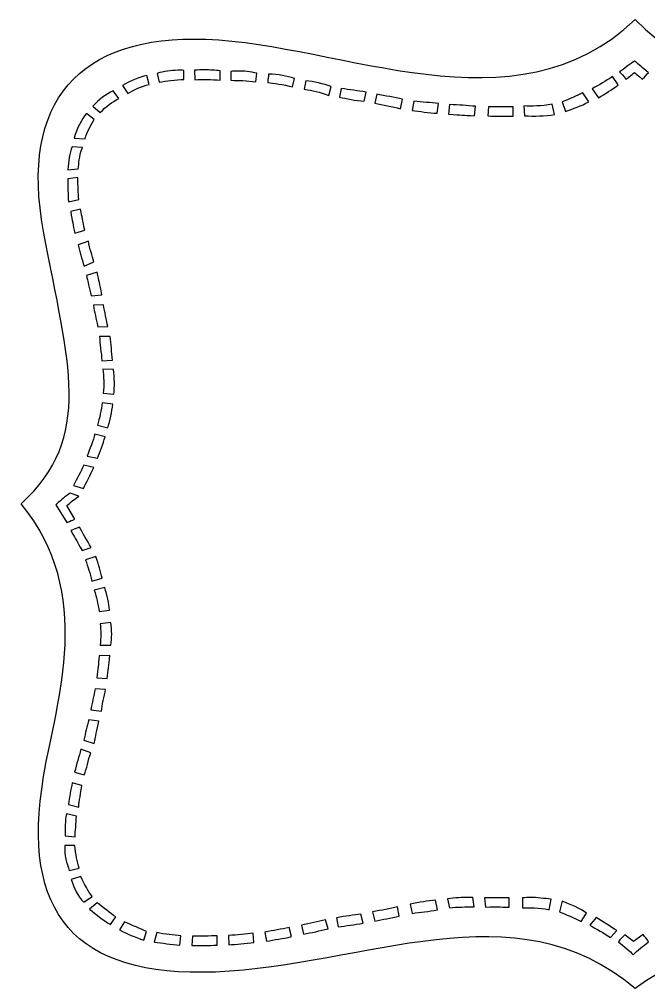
# Model space of a CAD drawing. Header units: centimetres. Extents: x -12.9 to 10.4, y -8.4 to 10.
# Drawn here: x -12.89 to -0.96, y -8.41 to 9.97 of the extents above; entities that cross this region are included whole.
import ezdxf

# ---------------------------------------------------------------- set-up
doc = ezdxf.new("R2010")
doc.units = ezdxf.units.CM
doc.header["$MEASUREMENT"] = 0
doc.layers.add('Layer 1', color=7, linetype='Continuous')

msp = doc.modelspace()

# ---------------------------------------------------------------- linework, layer by layer
at = {"layer": 'Layer 1', "color": 9}
for points, knots in [([(-1.21238, 9.97083), (-3.49699, 7.78265), (-6.78447, 9.50516), (-9.35245, 9.59463), (-9.35245, 9.59463), (-11.76101, 9.67855), (-12.89164, 8.41602), (-12.43237, 5.94751), (-12.43237, 5.94751), (-11.96267, 3.42296), (-11.46912, 2.05932), (-12.85984, 0.77904), (-12.85984, 0.77904), (-11.45423, -0.9263), (-12.18319, -2.91496), (-12.43237, -4.39191), (-12.43237, -4.39191), (-12.86896, -6.97967), (-11.84578, -8.2023), (-9.16973, -8.09938), (-9.16973, -8.09938), (-6.34489, -7.99074), (-3.49994, -6.47103), (-1.21238, -8.4144), (-1.21238, -8.4144), (1.02731, -6.6942), (4.36653, -8.12688), (6.92686, -8.22092), (6.92686, -8.22092), (9.32378, -8.30897), (10.43181, -6.81216), (10.00678, -4.39191), (10.00678, -4.39191), (9.55861, -1.83993), (8.92072, -0.72993), (10.43424, 0.77904), (10.43424, 0.77904), (8.70771, 2.36241), (9.76476, 4.19203), (10.00678, 5.94751), (10.00678, 5.94751), (10.34486, 8.39977), (9.4454, 9.61646), (6.92686, 9.59463), (6.92686, 9.59463), (3.77234, 9.56728), (0.80323, 7.82021), (-1.21238, 9.97083)], [0, 0, 0, 0, 0.07692308, 0.07692308, 0.07692308, 0.07692308, 0.15384615, 0.15384615, 0.15384615, 0.15384615, 0.23076923, 0.23076923, 0.23076923, 0.23076923, 0.30769231, 0.30769231, 0.30769231, 0.30769231, 0.38461538, 0.38461538, 0.38461538, 0.38461538, 0.46153846, 0.46153846, 0.46153846, 0.46153846, 0.53846154, 0.53846154, 0.53846154, 0.53846154, 0.61538462, 0.61538462, 0.61538462, 0.61538462, 0.69230769, 0.69230769, 0.69230769, 0.69230769, 0.76923077, 0.76923077, 0.76923077, 0.76923077, 0.84615385, 0.84615385, 0.84615385, 0.84615385, 1, 1, 1, 1]), ([(-9.37891, 9.01337), (-9.27598, 9.01356), (-9.17954, 9.00673), (-9.08374, 8.99436), (-9.08374, 8.99436), (-9.08374, 8.99436), (-9.08374, 8.81742), (-9.08374, 8.81742), (-9.08374, 8.81742), (-9.25462, 8.83463), (-9.40488, 8.83185), (-9.56412, 8.82568), (-9.56412, 8.82568), (-9.56412, 8.82568), (-9.57239, 9.0051), (-9.57239, 9.0051), (-9.57239, 9.0051), (-9.50483, 9.0102), (-9.44067, 9.01326), (-9.37891, 9.01337)], [0, 0, 0, 0, 0.16666667, 0.16666667, 0.16666667, 0.16666667, 0.33333333, 0.33333333, 0.33333333, 0.33333333, 0.5, 0.5, 0.5, 0.5, 0.66666667, 0.66666667, 0.66666667, 0.66666667, 1, 1, 1, 1]), ([(-1.22809, 9.17956), (-1.11786, 9.09239), (-1.10854, 9.08015), (-0.96186, 8.9588), (-0.96186, 8.9588), (-0.99089, 8.93091), (-1.01516, 8.89733), (-1.07926, 8.83395), (-1.07926, 8.83395), (-1.13824, 8.89841), (-1.15299, 8.89557), (-1.22644, 8.96128), (-1.22644, 8.96128), (-1.29821, 8.90249), (-1.30791, 8.89561), (-1.38105, 8.83313), (-1.38105, 8.83313), (-1.44642, 8.91212), (-1.47272, 8.94243), (-1.51004, 8.97286), (-1.51004, 8.97286), (-1.42541, 9.03158), (-1.30408, 9.13189), (-1.22809, 9.17956)], [0, 0, 0, 0, 0.14285714, 0.14285714, 0.14285714, 0.14285714, 0.28571429, 0.28571429, 0.28571429, 0.28571429, 0.42857143, 0.42857143, 0.42857143, 0.42857143, 0.57142857, 0.57142857, 0.57142857, 0.57142857, 0.71428571, 0.71428571, 0.71428571, 0.71428571, 1, 1, 1, 1]), ([(-10.47197, 8.90671), (-10.47197, 8.90671), (-10.43063, 8.73556), (-10.43063, 8.73556), (-10.43063, 8.73556), (-10.57787, 8.69726), (-10.71892, 8.63809), (-10.83577, 8.56441), (-10.83577, 8.56441), (-10.83577, 8.56441), (-10.93417, 8.71902), (-10.93417, 8.71902), (-10.93417, 8.71902), (-10.79093, 8.80752), (-10.62472, 8.86792), (-10.47197, 8.90671)], [0, 0, 0, 0, 0.2, 0.2, 0.2, 0.2, 0.4, 0.4, 0.4, 0.4, 0.6, 0.6, 0.6, 0.6, 1, 1, 1, 1]), ([(-9.88906, 9.0051), (-9.87076, 9.00545), (-9.85246, 9.00531), (-9.83449, 9.0051), (-9.83449, 9.0051), (-9.81395, 9.00487), (-9.79412, 9.00433), (-9.77413, 9.00345), (-9.77413, 9.00345), (-9.77413, 9.00345), (-9.77, 8.82816), (-9.77, 8.82816), (-9.77, 8.82816), (-9.93392, 8.82946), (-10.11044, 8.80282), (-10.24212, 8.78021), (-10.24212, 8.78021), (-10.24212, 8.78021), (-10.27602, 8.9464), (-10.27602, 8.9464), (-10.27602, 8.9464), (-10.15192, 8.98588), (-10.01716, 9.00268), (-9.88906, 9.0051)], [0, 0, 0, 0, 0.14285714, 0.14285714, 0.14285714, 0.14285714, 0.28571429, 0.28571429, 0.28571429, 0.28571429, 0.42857143, 0.42857143, 0.42857143, 0.42857143, 0.57142857, 0.57142857, 0.57142857, 0.57142857, 0.71428571, 0.71428571, 0.71428571, 0.71428571, 1, 1, 1, 1]), ([(-8.75466, 8.99022), (-8.6301, 8.99162), (-8.50919, 8.97929), (-8.39169, 8.94971), (-8.39169, 8.94971), (-8.39169, 8.94971), (-8.40822, 8.786), (-8.40822, 8.786), (-8.40822, 8.786), (-8.57569, 8.81442), (-8.73786, 8.81109), (-8.87868, 8.81576), (-8.87868, 8.81576), (-8.87868, 8.81576), (-8.88034, 8.98443), (-8.88034, 8.98443), (-8.88034, 8.98443), (-8.83807, 8.98791), (-8.79618, 8.98976), (-8.75466, 8.99022)], [0, 0, 0, 0, 0.16666667, 0.16666667, 0.16666667, 0.16666667, 0.33333333, 0.33333333, 0.33333333, 0.33333333, 0.5, 0.5, 0.5, 0.5, 0.66666667, 0.66666667, 0.66666667, 0.66666667, 1, 1, 1, 1]), ([(-8.16596, 8.92986), (-7.97695, 8.9341), (-7.81611, 8.8887), (-7.67731, 8.85132), (-7.67731, 8.85132), (-7.67731, 8.85132), (-7.71121, 8.69008), (-7.71121, 8.69008), (-7.71121, 8.69008), (-7.88401, 8.7364), (-8.08102, 8.75876), (-8.18002, 8.77111), (-8.18002, 8.77111), (-8.17958, 8.8492), (-8.16981, 8.87631), (-8.16596, 8.92986)], [0, 0, 0, 0, 0.2, 0.2, 0.2, 0.2, 0.4, 0.4, 0.4, 0.4, 0.6, 0.6, 0.6, 0.6, 1, 1, 1, 1]), ([(-1.64646, 8.88439), (-1.64646, 8.88439), (-1.53319, 8.72729), (-1.53319, 8.72729), (-1.53319, 8.72729), (-1.66968, 8.63509), (-1.77146, 8.56261), (-1.90774, 8.48503), (-1.90774, 8.48503), (-1.90774, 8.48503), (-2.02846, 8.65288), (-2.02846, 8.65288), (-2.02846, 8.65288), (-1.89243, 8.73593), (-1.77889, 8.7936), (-1.64646, 8.88439)], [0, 0, 0, 0, 0.2, 0.2, 0.2, 0.2, 0.4, 0.4, 0.4, 0.4, 0.6, 0.6, 0.6, 0.6, 1, 1, 1, 1]), ([(-7.45738, 8.80584), (-7.3089, 8.79117), (-7.12509, 8.74851), (-6.97699, 8.69587), (-6.97699, 8.69587), (-6.97699, 8.69587), (-7.02495, 8.5272), (-7.02495, 8.5272), (-7.02495, 8.5272), (-7.20795, 8.59652), (-7.32689, 8.61883), (-7.4888, 8.64709), (-7.4888, 8.64709), (-7.4888, 8.64709), (-7.45738, 8.80584), (-7.45738, 8.80584)], [0, 0, 0, 0, 0.2, 0.2, 0.2, 0.2, 0.4, 0.4, 0.4, 0.4, 0.6, 0.6, 0.6, 0.6, 1, 1, 1, 1]), ([(-6.78848, 8.65949), (-6.62522, 8.63936), (-6.47622, 8.61351), (-6.31636, 8.59252), (-6.31636, 8.59252), (-6.31636, 8.59252), (-6.35522, 8.41806), (-6.35522, 8.41806), (-6.35522, 8.41806), (-6.51928, 8.42768), (-6.69093, 8.46868), (-6.82238, 8.49578), (-6.82238, 8.49578), (-6.82238, 8.49578), (-6.78848, 8.65949), (-6.78848, 8.65949)], [0, 0, 0, 0, 0.2, 0.2, 0.2, 0.2, 0.4, 0.4, 0.4, 0.4, 0.6, 0.6, 0.6, 0.6, 1, 1, 1, 1]), ([(-11.11276, 8.61484), (-11.11276, 8.61484), (-11.00527, 8.47098), (-11.00527, 8.47098), (-11.00527, 8.47098), (-11.13594, 8.39627), (-11.25141, 8.32411), (-11.35667, 8.20143), (-11.35667, 8.20143), (-11.35667, 8.20143), (-11.49971, 8.32463), (-11.49971, 8.32463), (-11.49971, 8.32463), (-11.38424, 8.45435), (-11.24812, 8.54941), (-11.11276, 8.61484)], [0, 0, 0, 0, 0.2, 0.2, 0.2, 0.2, 0.4, 0.4, 0.4, 0.4, 0.6, 0.6, 0.6, 0.6, 1, 1, 1, 1]), ([(-6.11544, 8.55531), (-5.94791, 8.52179), (-5.78231, 8.48716), (-5.62679, 8.45692), (-5.62679, 8.45692), (-5.62679, 8.45692), (-5.664, 8.27667), (-5.664, 8.27667), (-5.664, 8.27667), (-5.82624, 8.314), (-5.99869, 8.35356), (-6.14934, 8.38168), (-6.14934, 8.38168), (-6.14934, 8.38168), (-6.11544, 8.55531), (-6.11544, 8.55531)], [0, 0, 0, 0, 0.2, 0.2, 0.2, 0.2, 0.4, 0.4, 0.4, 0.4, 0.6, 0.6, 0.6, 0.6, 1, 1, 1, 1]), ([(-2.20374, 8.57846), (-2.20374, 8.57846), (-2.0913, 8.40731), (-2.0913, 8.40731), (-2.0913, 8.40731), (-2.23794, 8.32818), (-2.39348, 8.27403), (-2.5353, 8.22624), (-2.5353, 8.22624), (-2.5353, 8.22624), (-2.60062, 8.40814), (-2.60062, 8.40814), (-2.60062, 8.40814), (-2.45568, 8.45559), (-2.33359, 8.52551), (-2.20374, 8.57846)], [0, 0, 0, 0, 0.2, 0.2, 0.2, 0.2, 0.4, 0.4, 0.4, 0.4, 0.6, 0.6, 0.6, 0.6, 1, 1, 1, 1]), ([(-5.41182, 8.42137), (-5.24551, 8.39881), (-5.09831, 8.39402), (-4.94218, 8.37341), (-4.94218, 8.37341), (-4.94218, 8.37341), (-4.96864, 8.18903), (-4.96864, 8.18903), (-4.96864, 8.18903), (-5.12409, 8.20242), (-5.30635, 8.22241), (-5.44324, 8.24277), (-5.44324, 8.24277), (-5.44324, 8.24277), (-5.41182, 8.42137), (-5.41182, 8.42137)], [0, 0, 0, 0, 0.2, 0.2, 0.2, 0.2, 0.4, 0.4, 0.4, 0.4, 0.6, 0.6, 0.6, 0.6, 1, 1, 1, 1]), ([(-4.73382, 8.35357), (-4.55518, 8.34933), (-4.39742, 8.33712), (-4.24352, 8.32215), (-4.24352, 8.32215), (-4.24352, 8.32215), (-4.26005, 8.14107), (-4.26005, 8.14107), (-4.26005, 8.14107), (-4.48921, 8.15354), (-4.49317, 8.15577), (-4.75201, 8.17001), (-4.75201, 8.17001), (-4.75201, 8.17001), (-4.73382, 8.35357), (-4.73382, 8.35357)], [0, 0, 0, 0, 0.2, 0.2, 0.2, 0.2, 0.4, 0.4, 0.4, 0.4, 0.6, 0.6, 0.6, 0.6, 1, 1, 1, 1]), ([(-3.52583, 8.31388), (-3.52583, 8.31388), (-3.52583, 8.13363), (-3.52583, 8.13363), (-3.52583, 8.13363), (-3.69571, 8.13233), (-3.84965, 8.13135), (-4.00704, 8.13942), (-4.00704, 8.13942), (-4.00704, 8.13942), (-3.99795, 8.31057), (-3.99795, 8.31057), (-3.99795, 8.31057), (-3.83185, 8.3154), (-3.6799, 8.30566), (-3.52583, 8.31388)], [0, 0, 0, 0, 0.2, 0.2, 0.2, 0.2, 0.4, 0.4, 0.4, 0.4, 0.6, 0.6, 0.6, 0.6, 1, 1, 1, 1]), ([(-2.78913, 8.36184), (-2.78913, 8.36184), (-2.74035, 8.16588), (-2.74035, 8.16588), (-2.74035, 8.16588), (-2.93452, 8.13771), (-3.12385, 8.13344), (-3.31086, 8.14107), (-3.31086, 8.14107), (-3.31086, 8.14107), (-3.32243, 8.32794), (-3.32243, 8.32794), (-3.32243, 8.32794), (-3.17781, 8.32638), (-2.997, 8.31863), (-2.78913, 8.36184)], [0, 0, 0, 0, 0.2, 0.2, 0.2, 0.2, 0.4, 0.4, 0.4, 0.4, 0.6, 0.6, 0.6, 0.6, 1, 1, 1, 1]), ([(-11.62126, 8.18572), (-11.62126, 8.18572), (-11.4716, 8.06914), (-11.4716, 8.06914), (-11.4716, 8.06914), (-11.54333, 7.94671), (-11.60629, 7.85209), (-11.64689, 7.70617), (-11.64689, 7.70617), (-11.64689, 7.70617), (-11.85442, 7.71939), (-11.85442, 7.71939), (-11.85442, 7.71939), (-11.79914, 7.90356), (-11.71499, 8.06852), (-11.62126, 8.18572)], [0, 0, 0, 0, 0.2, 0.2, 0.2, 0.2, 0.4, 0.4, 0.4, 0.4, 0.6, 0.6, 0.6, 0.6, 1, 1, 1, 1]), ([(-11.8908, 7.55403), (-11.8908, 7.55403), (-11.6965, 7.54328), (-11.6965, 7.54328), (-11.6965, 7.54328), (-11.76723, 7.36187), (-11.75885, 7.22702), (-11.77835, 7.13731), (-11.77835, 7.13731), (-11.77835, 7.13731), (-11.97266, 7.11829), (-11.97266, 7.11829), (-11.97266, 7.11829), (-11.95854, 7.28218), (-11.94481, 7.43436), (-11.8908, 7.55403)], [0, 0, 0, 0, 0.2, 0.2, 0.2, 0.2, 0.4, 0.4, 0.4, 0.4, 0.6, 0.6, 0.6, 0.6, 1, 1, 1, 1]), ([(-11.78083, 6.97443), (-11.78198, 6.82899), (-11.77393, 6.67432), (-11.76678, 6.55275), (-11.76678, 6.55275), (-11.76678, 6.55275), (-11.96108, 6.51058), (-11.96108, 6.51058), (-11.96108, 6.51058), (-11.96947, 6.66365), (-11.97514, 6.7995), (-11.97514, 6.94383), (-11.97514, 6.94383), (-11.97514, 6.94383), (-11.78083, 6.97443), (-11.78083, 6.97443)], [0, 0, 0, 0, 0.2, 0.2, 0.2, 0.2, 0.4, 0.4, 0.4, 0.4, 0.6, 0.6, 0.6, 0.6, 1, 1, 1, 1]), ([(-11.72957, 6.37333), (-11.69955, 6.20122), (-11.69645, 6.17041), (-11.65185, 5.97397), (-11.65185, 5.97397), (-11.65185, 5.97397), (-11.84036, 5.91444), (-11.84036, 5.91444), (-11.84036, 5.91444), (-11.8762, 6.09087), (-11.88271, 6.12164), (-11.91891, 6.32868), (-11.91891, 6.32868), (-11.91891, 6.32868), (-11.72957, 6.37333), (-11.72957, 6.37333)], [0, 0, 0, 0, 0.2, 0.2, 0.2, 0.2, 0.4, 0.4, 0.4, 0.4, 0.6, 0.6, 0.6, 0.6, 1, 1, 1, 1]), ([(-11.58405, 5.7623), (-11.55699, 5.62524), (-11.51188, 5.48321), (-11.47739, 5.37122), (-11.47739, 5.37122), (-11.47739, 5.37122), (-11.6659, 5.29019), (-11.6659, 5.29019), (-11.6659, 5.29019), (-11.70649, 5.43348), (-11.7464, 5.55849), (-11.77587, 5.69533), (-11.77587, 5.69533), (-11.77587, 5.69533), (-11.58405, 5.7623), (-11.58405, 5.7623)], [0, 0, 0, 0, 0.2, 0.2, 0.2, 0.2, 0.4, 0.4, 0.4, 0.4, 0.6, 0.6, 0.6, 0.6, 1, 1, 1, 1]), ([(-11.41786, 5.17443), (-11.37718, 4.99597), (-11.37426, 4.97444), (-11.32773, 4.74366), (-11.32773, 4.74366), (-11.32773, 4.74366), (-11.52948, 4.7296), (-11.52948, 4.7296), (-11.52948, 4.7296), (-11.56536, 4.87105), (-11.59609, 5.00545), (-11.62043, 5.11573), (-11.62043, 5.11573), (-11.62043, 5.11573), (-11.41786, 5.17443), (-11.41786, 5.17443)], [0, 0, 0, 0, 0.2, 0.2, 0.2, 0.2, 0.4, 0.4, 0.4, 0.4, 0.6, 0.6, 0.6, 0.6, 1, 1, 1, 1]), ([(-11.29962, 4.55597), (-11.2729, 4.42992), (-11.23972, 4.25805), (-11.21611, 4.14256), (-11.21611, 4.14256), (-11.21611, 4.14256), (-11.40463, 4.13925), (-11.40463, 4.13925), (-11.40463, 4.13925), (-11.43056, 4.30652), (-11.4739, 4.41028), (-11.48896, 4.55018), (-11.48896, 4.55018), (-11.48896, 4.55018), (-11.29962, 4.55597), (-11.29962, 4.55597)], [0, 0, 0, 0, 0.2, 0.2, 0.2, 0.2, 0.4, 0.4, 0.4, 0.4, 0.6, 0.6, 0.6, 0.6, 1, 1, 1, 1]), ([(-11.17312, 3.95818), (-11.1528, 3.82146), (-11.14172, 3.65537), (-11.12599, 3.50342), (-11.12599, 3.50342), (-11.12599, 3.50342), (-11.32608, 3.49681), (-11.32608, 3.49681), (-11.32608, 3.49681), (-11.33859, 3.64737), (-11.36506, 3.8234), (-11.37073, 3.95404), (-11.37073, 3.95404), (-11.37073, 3.95404), (-11.17312, 3.95818), (-11.17312, 3.95818)], [0, 0, 0, 0, 0.2, 0.2, 0.2, 0.2, 0.4, 0.4, 0.4, 0.4, 0.6, 0.6, 0.6, 0.6, 1, 1, 1, 1]), ([(-11.30872, 3.33641), (-11.30872, 3.33641), (-11.10615, 3.32896), (-11.10615, 3.32896), (-11.10615, 3.32896), (-11.08647, 3.17684), (-11.08387, 2.99018), (-11.10284, 2.86098), (-11.10284, 2.86098), (-11.10284, 2.86098), (-11.30541, 2.88165), (-11.30541, 2.88165), (-11.30541, 2.88165), (-11.2763, 3.02604), (-11.29382, 3.20019), (-11.30872, 3.33641)], [0, 0, 0, 0, 0.2, 0.2, 0.2, 0.2, 0.4, 0.4, 0.4, 0.4, 0.6, 0.6, 0.6, 0.6, 1, 1, 1, 1]), ([(-11.32277, 2.69727), (-11.32277, 2.69727), (-11.1202, 2.66916), (-11.1202, 2.66916), (-11.1202, 2.66916), (-11.13678, 2.52059), (-11.1753, 2.35891), (-11.21281, 2.22433), (-11.21281, 2.22433), (-11.21281, 2.22433), (-11.4129, 2.27229), (-11.4129, 2.27229), (-11.4129, 2.27229), (-11.36897, 2.40488), (-11.33761, 2.56801), (-11.32277, 2.69727)], [0, 0, 0, 0, 0.2, 0.2, 0.2, 0.2, 0.4, 0.4, 0.4, 0.4, 0.6, 0.6, 0.6, 0.6, 1, 1, 1, 1]), ([(-11.46003, 2.10196), (-11.46003, 2.10196), (-11.26655, 2.05483), (-11.26655, 2.05483), (-11.26655, 2.05483), (-11.30469, 1.90934), (-11.36655, 1.77982), (-11.40876, 1.64473), (-11.40876, 1.64473), (-11.40876, 1.64473), (-11.60555, 1.68689), (-11.60555, 1.68689), (-11.60555, 1.68689), (-11.56283, 1.82038), (-11.48514, 1.98665), (-11.46003, 2.10196)], [0, 0, 0, 0, 0.2, 0.2, 0.2, 0.2, 0.4, 0.4, 0.4, 0.4, 0.6, 0.6, 0.6, 0.6, 1, 1, 1, 1]), ([(-11.66921, 1.51574), (-11.66921, 1.51574), (-11.4807, 1.47109), (-11.4807, 1.47109), (-11.4807, 1.47109), (-11.53848, 1.3312), (-11.62105, 1.19105), (-11.67748, 1.07339), (-11.67748, 1.07339), (-11.67748, 1.07339), (-11.86517, 1.12714), (-11.86517, 1.12714), (-11.86517, 1.12714), (-11.79754, 1.26631), (-11.72926, 1.38492), (-11.66921, 1.51574)], [0, 0, 0, 0, 0.2, 0.2, 0.2, 0.2, 0.4, 0.4, 0.4, 0.4, 0.6, 0.6, 0.6, 0.6, 1, 1, 1, 1]), ([(-11.93132, 0.98327), (-11.93132, 0.98327), (-11.76182, 0.92704), (-11.76182, 0.92704), (-11.76182, 0.92704), (-11.90148, 0.82627), (-11.91599, 0.81248), (-11.99002, 0.7501), (-11.99002, 0.7501), (-11.99002, 0.7501), (-11.83788, 0.49131), (-11.83788, 0.49131), (-11.83788, 0.49131), (-11.90945, 0.46394), (-11.90791, 0.46242), (-11.99415, 0.42764), (-11.99415, 0.42764), (-11.99415, 0.42764), (-12.20169, 0.76416), (-12.20169, 0.76416), (-12.20169, 0.76416), (-12.05835, 0.89111), (-12.04029, 0.90257), (-11.93132, 0.98327)], [0, 0, 0, 0, 0.14285714, 0.14285714, 0.14285714, 0.14285714, 0.28571429, 0.28571429, 0.28571429, 0.28571429, 0.42857143, 0.42857143, 0.42857143, 0.42857143, 0.57142857, 0.57142857, 0.57142857, 0.57142857, 0.71428571, 0.71428571, 0.71428571, 0.71428571, 1, 1, 1, 1]), ([(-11.75355, 0.34083), (-11.686, 0.21728), (-11.61367, 0.09537), (-11.52865, -0.04613), (-11.52865, -0.04613), (-11.52865, -0.04613), (-11.70394, -0.10235), (-11.70394, -0.10235), (-11.70394, -0.10235), (-11.80266, 0.07807), (-11.80456, 0.07448), (-11.91478, 0.27551), (-11.91478, 0.27551), (-11.91478, 0.27551), (-11.75355, 0.34083), (-11.75355, 0.34083)], [0, 0, 0, 0, 0.2, 0.2, 0.2, 0.2, 0.4, 0.4, 0.4, 0.4, 0.6, 0.6, 0.6, 0.6, 1, 1, 1, 1]), ([(-11.44101, -0.21976), (-11.39284, -0.3582), (-11.35296, -0.50858), (-11.32029, -0.62821), (-11.32029, -0.62821), (-11.32029, -0.62821), (-11.51956, -0.68526), (-11.51956, -0.68526), (-11.51956, -0.68526), (-11.54611, -0.53218), (-11.59481, -0.42311), (-11.63779, -0.28342), (-11.63779, -0.28342), (-11.63779, -0.28342), (-11.44101, -0.21976), (-11.44101, -0.21976)], [0, 0, 0, 0, 0.2, 0.2, 0.2, 0.2, 0.4, 0.4, 0.4, 0.4, 0.6, 0.6, 0.6, 0.6, 1, 1, 1, 1]), ([(-11.27234, -0.80763), (-11.23366, -0.95406), (-11.18656, -1.10945), (-11.18469, -1.2351), (-11.18469, -1.2351), (-11.18469, -1.2351), (-11.37652, -1.26238), (-11.37652, -1.26238), (-11.37652, -1.26238), (-11.40661, -1.11722), (-11.42818, -0.98802), (-11.4716, -0.85559), (-11.4716, -0.85559), (-11.4716, -0.85559), (-11.27234, -0.80763), (-11.27234, -0.80763)], [0, 0, 0, 0, 0.2, 0.2, 0.2, 0.2, 0.4, 0.4, 0.4, 0.4, 0.6, 0.6, 0.6, 0.6, 1, 1, 1, 1]), ([(-11.15989, -1.47157), (-11.13498, -1.62386), (-11.13574, -1.75851), (-11.15989, -1.89904), (-11.15989, -1.89904), (-11.15989, -1.89904), (-11.36246, -1.89656), (-11.36246, -1.89656), (-11.36246, -1.89656), (-11.34067, -1.76065), (-11.34951, -1.61827), (-11.35667, -1.49224), (-11.35667, -1.49224), (-11.29095, -1.48536), (-11.22561, -1.47845), (-11.15989, -1.47157)], [0, 0, 0, 0, 0.2, 0.2, 0.2, 0.2, 0.4, 0.4, 0.4, 0.4, 0.6, 0.6, 0.6, 0.6, 1, 1, 1, 1]), ([(-11.17477, -2.09334), (-11.19139, -2.29834), (-11.21474, -2.36772), (-11.22934, -2.53156), (-11.22934, -2.53156), (-11.22934, -2.53156), (-11.42365, -2.52081), (-11.42365, -2.52081), (-11.42365, -2.52081), (-11.40224, -2.33826), (-11.39513, -2.28231), (-11.37734, -2.10492), (-11.37734, -2.10492), (-11.37734, -2.10492), (-11.17477, -2.09334), (-11.17477, -2.09334)], [0, 0, 0, 0, 0.2, 0.2, 0.2, 0.2, 0.4, 0.4, 0.4, 0.4, 0.6, 0.6, 0.6, 0.6, 1, 1, 1, 1]), ([(-11.45589, -2.72917), (-11.45589, -2.72917), (-11.2558, -2.73743), (-11.2558, -2.73743), (-11.2558, -2.73743), (-11.28266, -2.87505), (-11.32384, -3.03375), (-11.33683, -3.15002), (-11.33683, -3.15002), (-11.33683, -3.15002), (-11.53692, -3.12852), (-11.53692, -3.12852), (-11.53692, -3.12852), (-11.51599, -3.00309), (-11.47696, -2.86611), (-11.45589, -2.72917)], [0, 0, 0, 0, 0.2, 0.2, 0.2, 0.2, 0.4, 0.4, 0.4, 0.4, 0.6, 0.6, 0.6, 0.6, 1, 1, 1, 1]), ([(-11.57247, -3.31373), (-11.57247, -3.31373), (-11.38644, -3.3435), (-11.38644, -3.3435), (-11.38644, -3.3435), (-11.42671, -3.5151), (-11.43979, -3.63627), (-11.47491, -3.76435), (-11.47491, -3.76435), (-11.47491, -3.76435), (-11.66839, -3.70234), (-11.66839, -3.70234), (-11.66839, -3.70234), (-11.63816, -3.55815), (-11.61564, -3.44528), (-11.57247, -3.31373)], [0, 0, 0, 0, 0.2, 0.2, 0.2, 0.2, 0.4, 0.4, 0.4, 0.4, 0.6, 0.6, 0.6, 0.6, 1, 1, 1, 1]), ([(-11.72461, -3.87349), (-11.72461, -3.87349), (-11.53609, -3.9446), (-11.53609, -3.9446), (-11.53609, -3.9446), (-11.59056, -4.08171), (-11.61212, -4.25093), (-11.66508, -4.35718), (-11.66508, -4.35718), (-11.66508, -4.35718), (-11.84533, -4.30592), (-11.84533, -4.30592), (-11.84533, -4.30592), (-11.80525, -4.15164), (-11.7639, -4.01679), (-11.72461, -3.87349)], [0, 0, 0, 0, 0.2, 0.2, 0.2, 0.2, 0.4, 0.4, 0.4, 0.4, 0.6, 0.6, 0.6, 0.6, 1, 1, 1, 1]), ([(-11.88832, -4.50932), (-11.88832, -4.50932), (-11.70807, -4.55975), (-11.70807, -4.55975), (-11.70807, -4.55975), (-11.72997, -4.7012), (-11.75602, -4.85142), (-11.76678, -4.97068), (-11.76678, -4.97068), (-11.76678, -4.97068), (-11.96108, -4.92273), (-11.96108, -4.92273), (-11.96108, -4.92273), (-11.94268, -4.77263), (-11.91879, -4.64862), (-11.88832, -4.50932)], [0, 0, 0, 0, 0.2, 0.2, 0.2, 0.2, 0.4, 0.4, 0.4, 0.4, 0.6, 0.6, 0.6, 0.6, 1, 1, 1, 1]), ([(-11.99911, -5.10049), (-11.99911, -5.10049), (-11.80977, -5.14266), (-11.80977, -5.14266), (-11.80977, -5.14266), (-11.81525, -5.28064), (-11.8343, -5.42788), (-11.83458, -5.53706), (-11.83458, -5.53706), (-11.83458, -5.53706), (-12.02392, -5.51721), (-12.02392, -5.51721), (-12.02392, -5.51721), (-12.02461, -5.36337), (-12.02702, -5.25547), (-11.99911, -5.10049)], [0, 0, 0, 0, 0.2, 0.2, 0.2, 0.2, 0.4, 0.4, 0.4, 0.4, 0.6, 0.6, 0.6, 0.6, 1, 1, 1, 1]), ([(-12.03136, -5.70242), (-12.03136, -5.70242), (-11.83706, -5.70242), (-11.83706, -5.70242), (-11.83706, -5.70242), (-11.82502, -5.86573), (-11.79705, -6.01706), (-11.75603, -6.12658), (-11.75603, -6.12658), (-11.75603, -6.12658), (-11.94454, -6.17619), (-11.94454, -6.17619), (-11.94454, -6.17619), (-11.99537, -6.03228), (-12.04093, -5.89305), (-12.03136, -5.70242)], [0, 0, 0, 0, 0.2, 0.2, 0.2, 0.2, 0.4, 0.4, 0.4, 0.4, 0.6, 0.6, 0.6, 0.6, 1, 1, 1, 1]), ([(-11.72461, -6.28699), (-11.66199, -6.43598), (-11.58179, -6.57155), (-11.51377, -6.6698), (-11.51377, -6.6698), (-11.51377, -6.6698), (-11.66673, -6.77233), (-11.66673, -6.77233), (-11.66673, -6.77233), (-11.79479, -6.66012), (-11.85454, -6.5109), (-11.90734, -6.34321), (-11.90734, -6.34321), (-11.90734, -6.34321), (-11.72461, -6.28699), (-11.72461, -6.28699)], [0, 0, 0, 0, 0.2, 0.2, 0.2, 0.2, 0.4, 0.4, 0.4, 0.4, 0.6, 0.6, 0.6, 0.6, 1, 1, 1, 1]), ([(-11.41538, -6.78473), (-11.29902, -6.88374), (-11.16855, -6.98101), (-11.06398, -7.0551), (-11.06398, -7.0551), (-11.06398, -7.0551), (-11.16568, -7.20063), (-11.16568, -7.20063), (-11.16568, -7.20063), (-11.31272, -7.11002), (-11.4338, -7.01257), (-11.55924, -6.90876), (-11.55924, -6.90876), (-11.55924, -6.90876), (-11.41538, -6.78473), (-11.41538, -6.78473)], [0, 0, 0, 0, 0.2, 0.2, 0.2, 0.2, 0.4, 0.4, 0.4, 0.4, 0.6, 0.6, 0.6, 0.6, 1, 1, 1, 1]), ([(-5.00089, -6.73678), (-5.00089, -6.73678), (-4.96368, -6.92199), (-4.96368, -6.92199), (-4.96368, -6.92199), (-5.128, -6.95311), (-5.28619, -6.96037), (-5.44158, -6.9873), (-5.44158, -6.9873), (-5.44158, -6.9873), (-5.48044, -6.81036), (-5.48044, -6.81036), (-5.48044, -6.81036), (-5.3142, -6.77992), (-5.13931, -6.75028), (-5.00089, -6.73678)], [0, 0, 0, 0, 0.2, 0.2, 0.2, 0.2, 0.4, 0.4, 0.4, 0.4, 0.6, 0.6, 0.6, 0.6, 1, 1, 1, 1]), ([(-4.38656, -6.68469), (-4.35135, -6.6846), (-4.31899, -6.68466), (-4.28982, -6.68469), (-4.28982, -6.68469), (-4.28982, -6.68469), (-4.26667, -6.86163), (-4.26667, -6.86163), (-4.26667, -6.86163), (-4.42893, -6.86749), (-4.57996, -6.86458), (-4.7363, -6.8823), (-4.7363, -6.8823), (-4.7363, -6.8823), (-4.7702, -6.71115), (-4.7702, -6.71115), (-4.7702, -6.71115), (-4.62368, -6.68824), (-4.49217, -6.68494), (-4.38656, -6.68469)], [0, 0, 0, 0, 0.16666667, 0.16666667, 0.16666667, 0.16666667, 0.33333333, 0.33333333, 0.33333333, 0.33333333, 0.5, 0.5, 0.5, 0.5, 0.66666667, 0.66666667, 0.66666667, 0.66666667, 1, 1, 1, 1]), ([(-3.85326, -6.69048), (-3.78607, -6.69029), (-3.7133, -6.69048), (-3.60107, -6.69048), (-3.60107, -6.69048), (-3.60107, -6.69048), (-3.60604, -6.8699), (-3.60604, -6.8699), (-3.60604, -6.8699), (-3.8036, -6.86719), (-3.81443, -6.86044), (-4.04921, -6.86824), (-4.04921, -6.86824), (-4.04921, -6.86824), (-4.07154, -6.69544), (-4.07154, -6.69544), (-4.07154, -6.69544), (-3.98205, -6.69124), (-3.92044, -6.69067), (-3.85326, -6.69048)], [0, 0, 0, 0, 0.16666667, 0.16666667, 0.16666667, 0.16666667, 0.33333333, 0.33333333, 0.33333333, 0.33333333, 0.5, 0.5, 0.5, 0.5, 0.66666667, 0.66666667, 0.66666667, 0.66666667, 1, 1, 1, 1]), ([(-3.20337, -6.68551), (-3.06328, -6.68491), (-2.93783, -6.70646), (-2.80567, -6.71776), (-2.80567, -6.71776), (-2.80567, -6.71776), (-2.84205, -6.91785), (-2.84205, -6.91785), (-2.84205, -6.91785), (-3.04992, -6.87465), (-3.20758, -6.88239), (-3.3522, -6.88395), (-3.3522, -6.88395), (-3.3522, -6.88395), (-3.34889, -6.69461), (-3.34889, -6.69461), (-3.34889, -6.69461), (-3.29821, -6.68844), (-3.25007, -6.68572), (-3.20337, -6.68551)], [0, 0, 0, 0, 0.16666667, 0.16666667, 0.16666667, 0.16666667, 0.33333333, 0.33333333, 0.33333333, 0.33333333, 0.5, 0.5, 0.5, 0.5, 0.66666667, 0.66666667, 0.66666667, 0.66666667, 1, 1, 1, 1]), ([(-2.59483, -6.75662), (-2.44576, -6.81653), (-2.25057, -6.89418), (-2.13429, -6.98069), (-2.13429, -6.98069), (-2.13429, -6.98069), (-2.23599, -7.14027), (-2.23599, -7.14027), (-2.23599, -7.14027), (-2.37381, -7.06956), (-2.52855, -7.00839), (-2.6494, -6.96002), (-2.6494, -6.96002), (-2.6494, -6.96002), (-2.59483, -6.75662), (-2.59483, -6.75662)], [0, 0, 0, 0, 0.2, 0.2, 0.2, 0.2, 0.4, 0.4, 0.4, 0.4, 0.6, 0.6, 0.6, 0.6, 1, 1, 1, 1]), ([(-5.72022, -6.8608), (-5.72022, -6.8608), (-5.68632, -7.04105), (-5.68632, -7.04105), (-5.68632, -7.04105), (-5.85082, -7.07222), (-5.99515, -7.10471), (-6.15017, -7.13365), (-6.15017, -7.13365), (-6.15017, -7.13365), (-6.19482, -6.95919), (-6.19482, -6.95919), (-6.19482, -6.95919), (-6.03074, -6.92785), (-5.85545, -6.89553), (-5.72022, -6.8608)], [0, 0, 0, 0, 0.2, 0.2, 0.2, 0.2, 0.4, 0.4, 0.4, 0.4, 0.6, 0.6, 0.6, 0.6, 1, 1, 1, 1]), ([(-10.89531, -7.14771), (-10.75383, -7.21499), (-10.59982, -7.27972), (-10.47859, -7.32796), (-10.47859, -7.32796), (-10.47859, -7.32796), (-10.53068, -7.49415), (-10.53068, -7.49415), (-10.53068, -7.49415), (-10.69953, -7.44028), (-10.84379, -7.37382), (-10.9937, -7.30232), (-10.9937, -7.30232), (-10.9937, -7.30232), (-10.89531, -7.14771), (-10.89531, -7.14771)], [0, 0, 0, 0, 0.2, 0.2, 0.2, 0.2, 0.4, 0.4, 0.4, 0.4, 0.6, 0.6, 0.6, 0.6, 1, 1, 1, 1]), ([(-7.08365, -7.11133), (-7.08365, -7.11133), (-7.03652, -7.28), (-7.03652, -7.28), (-7.03652, -7.28), (-7.20103, -7.31746), (-7.34618, -7.35372), (-7.50285, -7.38087), (-7.50285, -7.38087), (-7.50285, -7.38087), (-7.54254, -7.20972), (-7.54254, -7.20972), (-7.54254, -7.20972), (-7.38011, -7.17325), (-7.23582, -7.14726), (-7.08365, -7.11133)], [0, 0, 0, 0, 0.2, 0.2, 0.2, 0.2, 0.4, 0.4, 0.4, 0.4, 0.6, 0.6, 0.6, 0.6, 1, 1, 1, 1]), ([(-6.41475, -7.00136), (-6.41475, -7.00136), (-6.37507, -7.17582), (-6.37507, -7.17582), (-6.37507, -7.17582), (-6.54256, -7.19946), (-6.69026, -7.22259), (-6.84801, -7.24362), (-6.84801, -7.24362), (-6.84801, -7.24362), (-6.8786, -7.06916), (-6.8786, -7.06916), (-6.8786, -7.06916), (-6.71135, -7.04068), (-6.54078, -7.01886), (-6.41475, -7.00136)], [0, 0, 0, 0, 0.2, 0.2, 0.2, 0.2, 0.4, 0.4, 0.4, 0.4, 0.6, 0.6, 0.6, 0.6, 1, 1, 1, 1]), ([(-1.95322, -7.06585), (-1.8182, -7.14891), (-1.67879, -7.24143), (-1.56296, -7.31142), (-1.56296, -7.31142), (-1.56296, -7.31142), (-1.68119, -7.44371), (-1.68119, -7.44371), (-1.68119, -7.44371), (-1.81274, -7.35561), (-1.94518, -7.28705), (-2.07476, -7.20972), (-2.07476, -7.20972), (-2.07476, -7.20972), (-1.95322, -7.06585), (-1.95322, -7.06585)], [0, 0, 0, 0, 0.2, 0.2, 0.2, 0.2, 0.4, 0.4, 0.4, 0.4, 0.6, 0.6, 0.6, 0.6, 1, 1, 1, 1]), ([(-10.28759, -7.35276), (-10.13102, -7.38115), (-9.96204, -7.40026), (-9.82953, -7.41229), (-9.82953, -7.41229), (-9.82953, -7.41229), (-9.84938, -7.58923), (-9.84938, -7.58923), (-9.84938, -7.58923), (-10.02192, -7.57536), (-10.17467, -7.55287), (-10.33555, -7.53053), (-10.33555, -7.53053), (-10.33555, -7.53053), (-10.28759, -7.35276), (-10.28759, -7.35276)], [0, 0, 0, 0, 0.2, 0.2, 0.2, 0.2, 0.4, 0.4, 0.4, 0.4, 0.6, 0.6, 0.6, 0.6, 1, 1, 1, 1]), ([(-7.77322, -7.25768), (-7.77322, -7.25768), (-7.73354, -7.42883), (-7.73354, -7.42883), (-7.73354, -7.42883), (-7.89947, -7.46731), (-8.0496, -7.48597), (-8.20648, -7.51647), (-8.20648, -7.51647), (-8.20648, -7.51647), (-8.23459, -7.34201), (-8.23459, -7.34201), (-8.23459, -7.34201), (-8.07066, -7.31398), (-7.92734, -7.28439), (-7.77322, -7.25768)], [0, 0, 0, 0, 0.2, 0.2, 0.2, 0.2, 0.4, 0.4, 0.4, 0.4, 0.6, 0.6, 0.6, 0.6, 1, 1, 1, 1]), ([(-9.14327, -7.41146), (-9.14327, -7.41146), (-9.14327, -7.58923), (-9.14327, -7.58923), (-9.14327, -7.58923), (-9.31591, -7.5974), (-9.4621, -7.5975), (-9.62117, -7.5975), (-9.62117, -7.5975), (-9.62117, -7.5975), (-9.60712, -7.41973), (-9.60712, -7.41973), (-9.60712, -7.41973), (-9.44845, -7.42041), (-9.28013, -7.41871), (-9.14327, -7.41146)], [0, 0, 0, 0, 0.2, 0.2, 0.2, 0.2, 0.4, 0.4, 0.4, 0.4, 0.6, 0.6, 0.6, 0.6, 1, 1, 1, 1]), ([(-8.45783, -7.36351), (-8.45783, -7.36351), (-8.44295, -7.5388), (-8.44295, -7.5388), (-8.44295, -7.5388), (-8.6069, -7.56025), (-8.78238, -7.57537), (-8.92085, -7.58262), (-8.92085, -7.58262), (-8.92085, -7.58262), (-8.92416, -7.40568), (-8.92416, -7.40568), (-8.92416, -7.40568), (-8.76313, -7.39642), (-8.59149, -7.38071), (-8.45783, -7.36351)], [0, 0, 0, 0, 0.2, 0.2, 0.2, 0.2, 0.4, 0.4, 0.4, 0.4, 0.6, 0.6, 0.6, 0.6, 1, 1, 1, 1]), ([(-1.06438, -7.39079), (-1.02351, -7.45247), (-1.00001, -7.45394), (-0.96351, -7.52391), (-0.96351, -7.52391), (-1.05926, -7.61199), (-1.1708, -7.68343), (-1.25372, -7.77113), (-1.25372, -7.77113), (-1.29569, -7.70968), (-1.43404, -7.61012), (-1.52823, -7.5297), (-1.52823, -7.5297), (-1.49677, -7.46978), (-1.44518, -7.43373), (-1.40999, -7.39576), (-1.40999, -7.39576), (-1.40999, -7.39576), (-1.24546, -7.52143), (-1.24546, -7.52143), (-1.24546, -7.52143), (-1.24546, -7.52143), (-1.06438, -7.39079), (-1.06438, -7.39079)], [0, 0, 0, 0, 0.14285714, 0.14285714, 0.14285714, 0.14285714, 0.28571429, 0.28571429, 0.28571429, 0.28571429, 0.42857143, 0.42857143, 0.42857143, 0.42857143, 0.57142857, 0.57142857, 0.57142857, 0.57142857, 0.71428571, 0.71428571, 0.71428571, 0.71428571, 1, 1, 1, 1])]:
    msp.add_open_spline(points, degree=3, knots=knots, dxfattribs=at)

doc.saveas('drawing.dxf')
